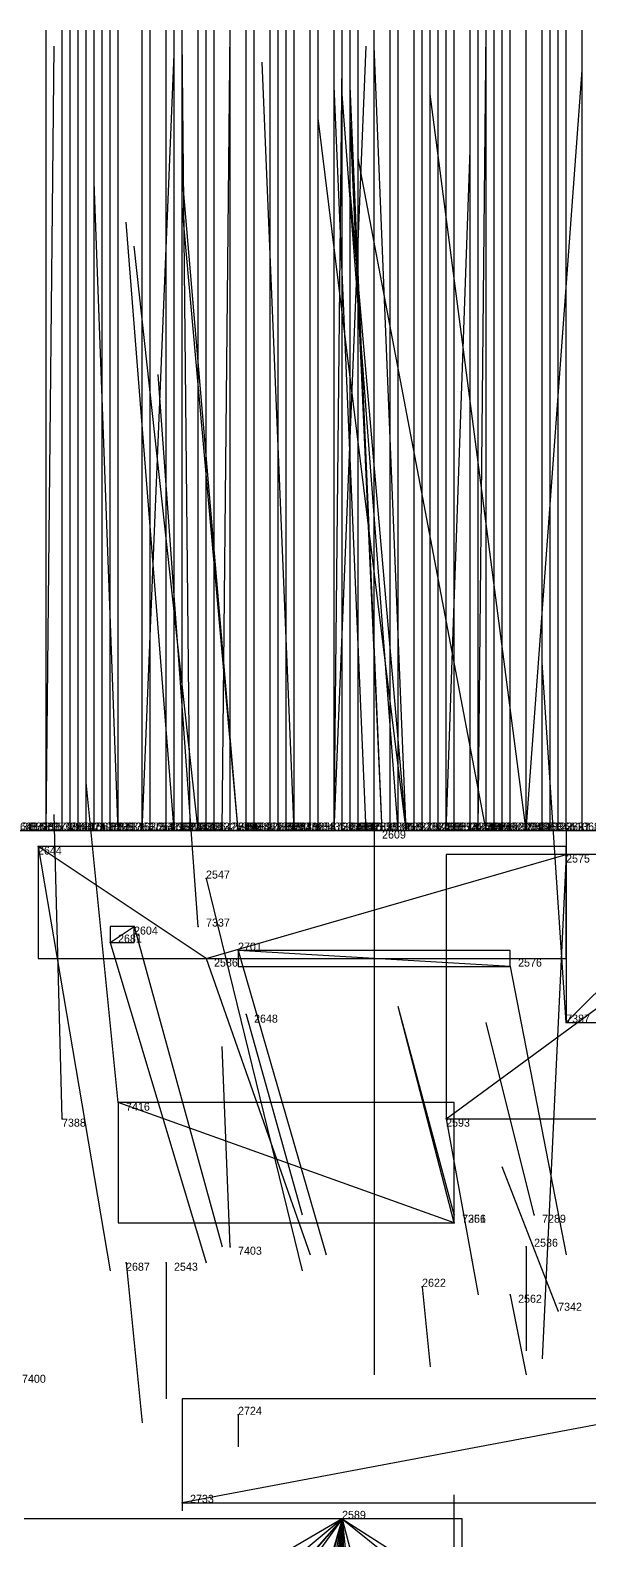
# Model space of a CAD drawing. Extents: x -0.07 to 1.1, y -0.07 to 1.1.
# Drawn here: x 0.662 to 0.732, y 0.9113 to 1.1 of the extents above; entities that cross this region are included whole.
import ezdxf

# ---------------------------------------------------------------- set-up
doc = ezdxf.new("R2010")
doc.units = 0
for name, color, linetype in [('Clients', 3, 'CONTINUOUS'), ('Facilities', 3, 'CONTINUOUS'), ('Facilities_lines', 3, 'CONTINUOUS'), ('Min_max_boxes', 1, 'CONTINUOUS'), ('Normals', 1, 'CONTINUOUS'), ('Source_points', 5, 'CONTINUOUS'), ('Text', 3, 'CONTINUOUS')]:
    doc.layers.add(name, color=color, linetype=linetype)

msp = doc.modelspace()

# ---------------------------------------------------------------- linework, layer by layer
at = {"layer": 'Clients', "color": 5}
for p in [(0.664, 1, 0.497), (0.666, 1, 0.808), (0.667, 1, 0.519), (0.668, 1, 0.644), (0.668, 1, 0.825), (0.669, 1, 0.823), (0.67, 1, 0.146), (0.671, 1, 0.414), (0.671, 1, 0.556), (0.672, 1, 0.51), (0.672, 1, 0.507), (0.673, 1, 0.372), (0.673, 1, 0.54), (0.676, 1, 0.543), (0.677, 1, 0.12), (0.677, 1, 0.28), (0.679, 1, 0.812), (0.68, 1, 0.009), (0.68, 1, 0.198), (0.68, 1, 0.754), (0.68, 1, 0.896), (0.681, 1, 0.249), (0.681, 1, 0.812), (0.683, 1, 0.196), (0.683, 1, 0.291), (0.684, 1, 0.119), (0.685, 1, 0.472), (0.687, 1, 0.268), (0.687, 1, 0.611), (0.687, 1, 0.904), (0.688, 1, 0.018), (0.689, 1, 0.493), (0.689, 1, 0.831), (0.69, 1, 0.533), (0.692, 1, 0.645), (0.692, 1, 0.722), (0.693, 1, 0.795), (0.694, 1, 0.085), (0.694, 1, 0.267), (0.694, 1, 0.778), (0.695, 1, 0.43), (0.697, 1, 0.233), (0.697, 1, 0.812), (0.698, 1, 0.611), (0.7, 1, 0.394), (0.7, 1, 0.438), (0.701, 1, 0.146), (0.702, 1, 0.474), (0.702, 1, 0.281), (0.702, 1, 0.477), (0.703, 1, 0.585), (0.703, 1, 0.718), (0.705, 1, 0.159), (0.706, 1, 0.981), (0.706, 1, 0.975), (0.707, 1, 0.624), (0.708, 1, 0.844), (0.71, 1, 0.882), (0.711, 1, 0.335), (0.712, 1, 0.159), (0.712, 1, 0.316), (0.712, 1, 0.905), (0.713, 1, 0.34), (0.714, 1, 0.547), (0.715, 1, 0.314), (0.715, 1, 0.285), (0.717, 1, 0.393), (0.717, 1, 0.899), (0.717, 1, 0.895), (0.718, 1, 0.23), (0.718, 1, 0.337), (0.719, 1, 0.257), (0.719, 1, 0.567), (0.719, 1, 0.822), (0.72, 1, 0.743), (0.721, 1, 0.352), (0.721, 1, 0.316), (0.722, 1, 0.135), (0.724, 1, 0.622), (0.726, 1, 0.754), (0.727, 1, 0.516), (0.728, 1, 0.364), (0.728, 1, 0.441), (0.728, 1, 0.456), (0.729, 1, 0.102), (0.731, 1, 0.289), (0.663, 0.998), (0.729, 0.997), (0.675, 0.988), (0.688, 0.985), (0.673, 0.966, 1), (0.715, 0.952, 1), (0.681, 0.916)]:
    msp.add_point(p, dxfattribs=at)
at = {"layer": 'Facilities', "color": 3}
for p in [(0.664, 1, 0.941), (0.667, 1, 0.056), (0.673, 1, 0.996), (0.676, 1, 0.052), (0.682, 1, 0.924), (0.683, 1, 0.007), (0.686, 1, 0.078), (0.688, 1, 0.997), (0.692, 1, 0.865), (0.693, 1, 0.023), (0.695, 1, 0.954), (0.7, 1, 0.038), (0.7, 1, 0.051), (0.702, 1, 0.103), (0.704, 1, 0.971), (0.705, 1), (0.708, 1, 0.977), (0.709, 1, 0.991), (0.709, 1, 0.98), (0.709, 1, 0.936), (0.714, 1, 0.019), (0.717, 1, 0.085), (0.718, 1, 0.08), (0.719, 1, 0.099), (0.719, 1, 0.987), (0.724, 1, 0.032), (0.724, 1, 0.972), (0.684, 0.994), (0.683, 0.988, 1), (0.672, 0.986), (0.684, 0.984), (0.722, 0.983), (0.689, 0.977), (0.729, 0.976, 1), (0.666, 0.964, 1), (0.714, 0.964), (0.725, 0.952, 1), (0.715, 0.951, 1), (0.687, 0.948, 1), (0.724, 0.948), (0.674, 0.946), (0.679, 0.946), (0.711, 0.943), (0.722, 0.942), (0.728, 0.94, 1), (0.688, 0.927), (0.701, 0.914)]:
    msp.add_point(p, dxfattribs=at)
at = {"layer": 'Facilities_lines', "color": 3}
for p, q in [((0.704, 1, 0.971), (0.572, 1, 0.996)), ((0.587, 1, 0.611), (0.667, 1, 0.519)), ((0.587, 1, 0.611), (0.692, 1, 0.645)), ((0.587, 1, 0.611), (0.719, 1, 0.567)), ((0.587, 1, 0.611), (0.673, 1, 0.54)), ((0.587, 1, 0.611), (0.724, 1, 0.622)), ((0.587, 1, 0.611), (0.707, 1, 0.624)), ((0.587, 1, 0.611), (0.698, 1, 0.611)), ((0.587, 1, 0.611), (0.676, 1, 0.543)), ((0.587, 1, 0.611), (0.668, 1, 0.644)), ((0.587, 1, 0.611), (0.703, 1, 0.585)), ((0.587, 1, 0.611), (0.671, 1, 0.556)), ((0.587, 1, 0.611), (0.69, 1, 0.533)), ((0.587, 1, 0.611), (0.687, 1, 0.611)), ((0.626, 1, 0.151), (0.67, 1, 0.146)), ((0.626, 1, 0.151), (0.683, 1, 0.196)), ((0.626, 1, 0.151), (0.68, 1, 0.198)), ((0.637, 1, 0.019), (0.773, 1, 0.01)), ((0.639, 1, 0.02), (0.688, 1, 0.018)), ((0.645, 1, 0.351), (0.681, 1, 0.249)), ((0.645, 1, 0.351), (0.712, 1, 0.316)), ((0.645, 1, 0.351), (0.721, 1, 0.352)), ((0.645, 1, 0.351), (0.749, 1, 0.4)), ((0.645, 1, 0.351), (0.695, 1, 0.43)), ((0.645, 1, 0.351), (0.685, 1, 0.472)), ((0.645, 1, 0.351), (0.757, 1, 0.38)), ((0.645, 1, 0.351), (0.713, 1, 0.34)), ((0.645, 1, 0.351), (0.755, 1, 0.372)), ((0.645, 1, 0.351), (0.677, 1, 0.28)), ((0.645, 1, 0.351), (0.717, 1, 0.393)), ((0.645, 1, 0.351), (0.694, 1, 0.267)), ((0.645, 1, 0.351), (0.718, 1, 0.337)), ((0.645, 1, 0.351), (0.7, 1, 0.394)), ((0.645, 1, 0.351), (0.715, 1, 0.314)), ((0.645, 1, 0.351), (0.731, 1, 0.289)), ((0.645, 1, 0.351), (0.687, 1, 0.268)), ((0.645, 1, 0.351), (0.683, 1, 0.291)), ((0.645, 1, 0.351), (0.715, 1, 0.285)), ((0.645, 1, 0.351), (0.7, 1, 0.438)), ((0.645, 1, 0.351), (0.664, 1, 0.497)), ((0.645, 1, 0.351), (0.719, 1, 0.257)), ((0.645, 1, 0.351), (0.702, 1, 0.474)), ((0.645, 1, 0.351), (0.673, 1, 0.372)), ((0.645, 1, 0.351), (0.711, 1, 0.335)), ((0.645, 1, 0.351), (0.721, 1, 0.316)), ((0.645, 1, 0.351), (0.728, 1, 0.364)), ((0.645, 1, 0.351), (0.671, 1, 0.414)), ((0.645, 1, 0.351), (0.702, 1, 0.281)), ((0.645, 1, 0.351), (0.672, 1, 0.51)), ((0.645, 1, 0.351), (0.672, 1, 0.507)), ((0.702, 1, 0.103), (0.653, 1, 0.102)), ((0.702, 1, 0.103), (0.659, 1, 0.122)), ((0.692, 1, 0.865), (0.662, 1, 0.822)), ((0.692, 1, 0.865), (0.666, 1, 0.808)), ((0.692, 1, 0.865), (0.668, 1, 0.825)), ((0.692, 1, 0.865), (0.669, 1, 0.823)), ((0.702, 1, 0.103), (0.677, 1, 0.12)), ((0.692, 1, 0.865), (0.679, 1, 0.812)), ((0.693, 1, 0.023), (0.68, 1, 0.009)), ((0.692, 1, 0.865), (0.68, 1, 0.754)), ((0.692, 1, 0.865), (0.68, 1, 0.896)), ((0.692, 1, 0.865), (0.681, 1, 0.812)), ((0.702, 1, 0.103), (0.684, 1, 0.119)), ((0.692, 1, 0.865), (0.687, 1, 0.904)), ((0.862, 1, 0.524), (0.689, 1, 0.493)), ((0.692, 1, 0.865), (0.689, 1, 0.831)), ((0.692, 1, 0.865), (0.703, 1, 0.718)), ((0.692, 1, 0.865), (0.734, 1, 0.841)), ((0.692, 1, 0.865), (0.693, 1, 0.795)), ((0.692, 1, 0.865), (0.71, 1, 0.882)), ((0.692, 1, 0.865), (0.692, 1, 0.722)), ((0.692, 1, 0.865), (0.732, 1, 0.77)), ((0.692, 1, 0.865), (0.719, 1, 0.822)), ((0.692, 1, 0.865), (0.742, 1, 0.878)), ((0.692, 1, 0.865), (0.697, 1, 0.812)), ((0.692, 1, 0.865), (0.712, 1, 0.905)), ((0.692, 1, 0.865), (0.717, 1, 0.899)), ((0.692, 1, 0.865), (0.694, 1, 0.778)), ((0.692, 1, 0.865), (0.708, 1, 0.844)), ((0.692, 1, 0.865), (0.717, 1, 0.895)), ((0.692, 1, 0.865), (0.76, 1, 0.857)), ((0.692, 1, 0.865), (0.758, 1, 0.796)), ((0.717, 1, 0.085), (0.694, 1, 0.085)), ((0.702, 1, 0.103), (0.697, 1, 0.233)), ((0.702, 1, 0.103), (0.701, 1, 0.146)), ((0.702, 1, 0.103), (0.705, 1, 0.159)), ((0.702, 1, 0.103), (0.765, 1, 0.126)), ((0.702, 1, 0.103), (0.771, 1, 0.105)), ((0.702, 1, 0.103), (0.753, 1, 0.183)), ((0.702, 1, 0.103), (0.729, 1, 0.102)), ((0.702, 1, 0.103), (0.737, 1, 0.135)), ((0.702, 1, 0.103), (0.746, 1, 0.162)), ((0.702, 1, 0.103), (0.718, 1, 0.23)), ((0.702, 1, 0.103), (0.712, 1, 0.159)), ((0.702, 1, 0.103), (0.744, 1, 0.099)), ((0.702, 1, 0.103), (0.722, 1, 0.135)), ((0.702, 1, 0.103), (0.742, 1, 0.133)), ((0.702, 1, 0.103), (0.74, 1, 0.115)), ((0.862, 1, 0.524), (0.702, 1, 0.477)), ((0.704, 1, 0.971), (0.706, 1, 0.975)), ((0.709, 1, 0.98), (0.706, 1, 0.981)), ((0.862, 1, 0.524), (0.714, 1, 0.547)), ((0.719, 1, 0.099), (0.775, 1, 0.089)), ((0.84, 1, 0.727), (0.72, 1, 0.743)), ((0.84, 1, 0.727), (0.726, 1, 0.754)), ((0.862, 1, 0.524), (0.727, 1, 0.516)), ((0.87, 1, 0.437), (0.728, 1, 0.441)), ((0.87, 1, 0.437), (0.728, 1, 0.456)), ((0.729, 0.976, 1), (0.753, 1, 0.996)), ((0.684, 0.984), (0.663, 0.998)), ((0.684, 0.984), (0.729, 0.997)), ((0.714, 0.964), (0.759, 0.997)), ((0.672, 0.986), (0.675, 0.988)), ((0.722, 0.983), (0.688, 0.985)), ((0.715, 0.951, 1), (0.673, 0.966, 1)), ((0.715, 0.951, 1), (0.715, 0.952, 1)), ((0.75, 0.929), (0.681, 0.916)), ((0.701, 0.914), (0.642, 0.865)), ((0.701, 0.914), (0.655, 0.861)), ((0.701, 0.914), (0.668, 0.801)), ((0.701, 0.914), (0.67, 0.879)), ((0.701, 0.914), (0.672, 0.805)), ((0.701, 0.914), (0.684, 0.788)), ((0.701, 0.914), (0.685, 0.832)), ((0.701, 0.914), (0.688, 0.896)), ((0.701, 0.914), (0.689, 0.907)), ((0.701, 0.914), (0.692, 0.805)), ((0.701, 0.914), (0.693, 0.852)), ((0.701, 0.914), (0.695, 0.774)), ((0.701, 0.914), (0.697, 0.8)), ((0.701, 0.914), (0.704, 0.885)), ((0.701, 0.914), (0.716, 0.902)), ((0.701, 0.914), (0.712, 0.907)), ((0.701, 0.914), (0.701, 0.87)), ((0.701, 0.914), (0.705, 0.827)), ((0.701, 0.914), (0.706, 0.895))]:
    msp.add_line(p, q, dxfattribs=at)
at = {"layer": 'Min_max_boxes', "color": 1}
for p, q in [((0.481, 1, 0.457), (0.724, 1, 0.457)), ((0.724, 1, 0.457), (0.481, 1, 0.457)), ((0.481, 1, 0.704), (0.724, 1, 0.704)), ((0.724, 1, 0.704), (0.481, 1, 0.704)), ((0.499, 1, 0.243), (0.757, 1, 0.243)), ((0.757, 1, 0.243), (0.499, 1, 0.243)), ((0.499, 1, 0.51), (0.757, 1, 0.51)), ((0.757, 1, 0.51), (0.499, 1, 0.51)), ((0.572, 1, 0.971), (0.706, 1, 0.971)), ((0.706, 1, 0.971), (0.572, 1, 0.971)), ((0.572, 1, 0.996), (0.706, 1, 0.996)), ((0.706, 1, 0.996), (0.572, 1, 0.996)), ((0.582, 1, 0.119), (0.683, 1, 0.119)), ((0.683, 1, 0.119), (0.582, 1, 0.119)), ((0.582, 1, 0.248), (0.683, 1, 0.248)), ((0.683, 1, 0.248), (0.582, 1, 0.248)), ((0.637, 1, 0.01), (0.773, 1, 0.01)), ((0.773, 1, 0.01), (0.637, 1, 0.01)), ((0.637, 1, 0.019), (0.773, 1, 0.019)), ((0.773, 1, 0.019), (0.637, 1, 0.019)), ((0.639, 1, 0.018), (0.688, 1, 0.018)), ((0.688, 1, 0.018), (0.639, 1, 0.018)), ((0.639, 1, 0.02), (0.688, 1, 0.02)), ((0.688, 1, 0.02), (0.639, 1, 0.02)), ((0.653, 1, 0.099), (0.771, 1, 0.099)), ((0.771, 1, 0.099), (0.653, 1, 0.099)), ((0.653, 1, 0.233), (0.771, 1, 0.233)), ((0.771, 1, 0.233), (0.653, 1, 0.233)), ((0.662, 1, 0.718), (0.76, 1, 0.718)), ((0.76, 1, 0.718), (0.662, 1, 0.718)), ((0.662, 1, 0.905), (0.76, 1, 0.905)), ((0.76, 1, 0.905), (0.662, 1, 0.905)), ((0.68, 1, 0.009), (0.693, 1, 0.009)), ((0.693, 1, 0.009), (0.68, 1, 0.009)), ((0.68, 1, 0.009), (0.68, 1, 0.009)), ((0.68, 1, 0.023), (0.693, 1, 0.023)), ((0.693, 1, 0.023), (0.68, 1, 0.023)), ((0.68, 1, 0.023), (0.68, 1, 0.023)), ((0.68, 1, 0.009), (0.68, 1, 0.023)), ((0.68, 1, 0.009), (0.68, 1, 0.023)), ((0.683, 1, 0.119), (0.683, 1, 0.119)), ((0.683, 1, 0.248), (0.683, 1, 0.248)), ((0.683, 1, 0.119), (0.683, 1, 0.248)), ((0.683, 1, 0.119), (0.683, 1, 0.248)), ((0.688, 1, 0.018), (0.688, 1, 0.018)), ((0.688, 1, 0.02), (0.688, 1, 0.02)), ((0.688, 1, 0.018), (0.688, 1, 0.02)), ((0.688, 1, 0.018), (0.688, 1, 0.02)), ((0.689, 1, 0.477), (0.909, 1, 0.477)), ((0.909, 1, 0.477), (0.689, 1, 0.477)), ((0.689, 1, 0.477), (0.689, 1, 0.477)), ((0.689, 1, 0.563), (0.909, 1, 0.563)), ((0.909, 1, 0.563), (0.689, 1, 0.563)), ((0.689, 1, 0.563), (0.689, 1, 0.563)), ((0.689, 1, 0.477), (0.689, 1, 0.563)), ((0.689, 1, 0.477), (0.689, 1, 0.563)), ((0.693, 1, 0.009), (0.693, 1, 0.009)), ((0.693, 1, 0.023), (0.693, 1, 0.023)), ((0.693, 1, 0.009), (0.693, 1, 0.023)), ((0.693, 1, 0.009), (0.693, 1, 0.023)), ((0.694, 1, 0.085), (0.717, 1, 0.085)), ((0.717, 1, 0.085), (0.694, 1, 0.085)), ((0.694, 1, 0.085), (0.694, 1, 0.085)), ((0.694, 1, 0.085), (0.717, 1, 0.085)), ((0.717, 1, 0.085), (0.694, 1, 0.085)), ((0.694, 1, 0.085), (0.694, 1, 0.085)), ((0.694, 1, 0.085), (0.694, 1, 0.085)), ((0.694, 1, 0.085), (0.694, 1, 0.085)), ((0.706, 1, 0.98), (0.709, 1, 0.98)), ((0.709, 1, 0.98), (0.706, 1, 0.98)), ((0.706, 1, 0.98), (0.706, 1, 0.98)), ((0.706, 1, 0.981), (0.709, 1, 0.981)), ((0.709, 1, 0.981), (0.706, 1, 0.981)), ((0.706, 1, 0.981), (0.706, 1, 0.981)), ((0.706, 1, 0.98), (0.706, 1, 0.981)), ((0.706, 1, 0.98), (0.706, 1, 0.981)), ((0.706, 1, 0.971), (0.706, 1, 0.971)), ((0.706, 1, 0.996), (0.706, 1, 0.996)), ((0.706, 1, 0.971), (0.706, 1, 0.996)), ((0.706, 1, 0.971), (0.706, 1, 0.996)), ((0.709, 1, 0.98), (0.709, 1, 0.98)), ((0.709, 1, 0.981), (0.709, 1, 0.981)), ((0.709, 1, 0.98), (0.709, 1, 0.981)), ((0.709, 1, 0.98), (0.709, 1, 0.981)), ((0.717, 1, 0.085), (0.717, 1, 0.085)), ((0.717, 1, 0.085), (0.717, 1, 0.085)), ((0.717, 1, 0.085), (0.717, 1, 0.085)), ((0.717, 1, 0.085), (0.717, 1, 0.085)), ((0.719, 1, 0.089), (0.775, 1, 0.089)), ((0.775, 1, 0.089), (0.719, 1, 0.089)), ((0.719, 1, 0.089), (0.719, 1, 0.089)), ((0.719, 1, 0.099), (0.775, 1, 0.099)), ((0.775, 1, 0.099), (0.719, 1, 0.099)), ((0.719, 1, 0.099), (0.719, 1, 0.099)), ((0.719, 1, 0.089), (0.719, 1, 0.099)), ((0.719, 1, 0.089), (0.719, 1, 0.099)), ((0.72, 1, 0.648), (0.882, 1, 0.648)), ((0.882, 1, 0.648), (0.72, 1, 0.648)), ((0.72, 1, 0.648), (0.72, 1, 0.648)), ((0.72, 1, 0.783), (0.882, 1, 0.783)), ((0.882, 1, 0.783), (0.72, 1, 0.783)), ((0.72, 1, 0.783), (0.72, 1, 0.783)), ((0.72, 1, 0.648), (0.72, 1, 0.783)), ((0.72, 1, 0.648), (0.72, 1, 0.783)), ((0.724, 1, 0.457), (0.724, 1, 0.457)), ((0.724, 1, 0.704), (0.724, 1, 0.704)), ((0.724, 1, 0.457), (0.724, 1, 0.704)), ((0.724, 1, 0.457), (0.724, 1, 0.704)), ((0.728, 1, 0.374), (0.903, 1, 0.374)), ((0.903, 1, 0.374), (0.728, 1, 0.374)), ((0.728, 1, 0.374), (0.728, 1, 0.374)), ((0.728, 1, 0.474), (0.903, 1, 0.474)), ((0.903, 1, 0.474), (0.728, 1, 0.474)), ((0.728, 1, 0.474), (0.728, 1, 0.474)), ((0.728, 1, 0.374), (0.728, 1, 0.474)), ((0.728, 1, 0.374), (0.728, 1, 0.474)), ((0.753, 1, 0.996), (0.729, 1, 0.996)), ((0.729, 1, 0.996), (0.729, 0.976, 0.996)), ((0.753, 1, 1), (0.729, 1, 1)), ((0.729, 1, 1), (0.729, 0.976, 1)), ((0.729, 1, 0.996), (0.729, 1, 1)), ((0.729, 0.998), (0.663, 0.998)), ((0.663, 0.998), (0.663, 0.984)), ((0.729, 0.998), (0.663, 0.998)), ((0.663, 0.998), (0.663, 0.984)), ((0.663, 0.998), (0.663, 0.998)), ((0.759, 0.997), (0.714, 0.997)), ((0.714, 0.997), (0.714, 0.964)), ((0.759, 0.997), (0.714, 0.997)), ((0.714, 0.997), (0.714, 0.964)), ((0.714, 0.997), (0.714, 0.997)), ((0.729, 0.984), (0.729, 0.998)), ((0.729, 0.984), (0.729, 0.998)), ((0.729, 0.998), (0.729, 0.998)), ((0.675, 0.988), (0.672, 0.988)), ((0.672, 0.988), (0.672, 0.986)), ((0.675, 0.988), (0.672, 0.988)), ((0.672, 0.988), (0.672, 0.986)), ((0.672, 0.988), (0.672, 0.988)), ((0.675, 0.986), (0.675, 0.988)), ((0.675, 0.986), (0.675, 0.988)), ((0.675, 0.988), (0.675, 0.988)), ((0.672, 0.986), (0.675, 0.986)), ((0.672, 0.986), (0.675, 0.986)), ((0.672, 0.986), (0.672, 0.986)), ((0.675, 0.986), (0.675, 0.986)), ((0.663, 0.984), (0.729, 0.984)), ((0.663, 0.984), (0.729, 0.984)), ((0.663, 0.984), (0.663, 0.984)), ((0.722, 0.985), (0.688, 0.985)), ((0.688, 0.985), (0.688, 0.983)), ((0.722, 0.985), (0.688, 0.985)), ((0.688, 0.985), (0.688, 0.983)), ((0.688, 0.985), (0.688, 0.985)), ((0.722, 0.983), (0.722, 0.985)), ((0.722, 0.983), (0.722, 0.985)), ((0.722, 0.985), (0.722, 0.985)), ((0.729, 0.984), (0.729, 0.984)), ((0.688, 0.983), (0.722, 0.983)), ((0.688, 0.983), (0.722, 0.983)), ((0.688, 0.983), (0.688, 0.983)), ((0.722, 0.983), (0.722, 0.983)), ((0.729, 0.976, 0.996), (0.753, 0.976, 0.996)), ((0.729, 0.976, 1), (0.753, 0.976, 1)), ((0.729, 0.976, 0.996), (0.729, 0.976, 1)), ((0.715, 0.966, 1), (0.673, 0.966, 1)), ((0.673, 0.966, 1), (0.673, 0.951, 1)), ((0.715, 0.966, 1), (0.673, 0.966, 1)), ((0.673, 0.966, 1), (0.673, 0.951, 1)), ((0.673, 0.966, 1), (0.673, 0.966, 1)), ((0.715, 0.951, 1), (0.715, 0.966, 1)), ((0.715, 0.951, 1), (0.715, 0.966, 1)), ((0.715, 0.966, 1), (0.715, 0.966, 1)), ((0.714, 0.964), (0.759, 0.964)), ((0.714, 0.964), (0.759, 0.964)), ((0.714, 0.964), (0.714, 0.964)), ((0.673, 0.951, 1), (0.715, 0.951, 1)), ((0.673, 0.951, 1), (0.715, 0.951, 1)), ((0.673, 0.951, 1), (0.673, 0.951, 1)), ((0.715, 0.951, 1), (0.715, 0.951, 1)), ((0.75, 0.929), (0.681, 0.929)), ((0.681, 0.929), (0.681, 0.916)), ((0.75, 0.929), (0.681, 0.929)), ((0.681, 0.929), (0.681, 0.916)), ((0.681, 0.929), (0.681, 0.929)), ((0.681, 0.916), (0.75, 0.916)), ((0.681, 0.916), (0.75, 0.916)), ((0.681, 0.916), (0.681, 0.916)), ((0.716, 0.914), (0.642, 0.914)), ((0.716, 0.914), (0.642, 0.914)), ((0.716, 0.774), (0.716, 0.914)), ((0.716, 0.774), (0.716, 0.914)), ((0.716, 0.914), (0.716, 0.914))]:
    msp.add_line(p, q, dxfattribs=at)
at = {"layer": 'Normals', "color": 1}
for p, q in [((0.664, 1, 0.497), (0.664, 1.1, 0.497)), ((0.666, 1, 0.808), (0.666, 1.1, 0.808)), ((0.667, 1, 0.519), (0.667, 1.1, 0.519)), ((0.667, 1, 0.056), (0.667, 1.099, 0.04)), ((0.668, 1, 0.644), (0.668, 1.1, 0.644)), ((0.668, 1, 0.825), (0.668, 1.1, 0.825)), ((0.669, 1, 0.823), (0.669, 1.1, 0.823)), ((0.67, 1, 0.146), (0.67, 1.1, 0.146)), ((0.671, 1, 0.414), (0.671, 1.1, 0.414)), ((0.671, 1, 0.556), (0.671, 1.1, 0.556)), ((0.672, 1, 0.51), (0.672, 1.1, 0.51)), ((0.672, 1, 0.507), (0.672, 1.1, 0.507)), ((0.673, 1, 0.372), (0.673, 1.1, 0.372)), ((0.673, 1, 0.54), (0.673, 1.1, 0.54)), ((0.676, 1, 0.543), (0.676, 1.1, 0.543)), ((0.677, 1, 0.12), (0.677, 1.1, 0.12)), ((0.677, 1, 0.28), (0.677, 1.1, 0.28)), ((0.679, 1, 0.812), (0.679, 1.1, 0.812)), ((0.68, 1, 0.198), (0.68, 1.1, 0.198)), ((0.68, 1, 0.754), (0.68, 1.1, 0.754)), ((0.68, 1, 0.896), (0.68, 1.1, 0.896)), ((0.681, 1, 0.249), (0.681, 1.1, 0.249)), ((0.681, 1, 0.812), (0.681, 1.1, 0.812)), ((0.682, 1, 0.924), (0.681, 1.099, 0.938)), ((0.683, 1, 0.196), (0.683, 1.1, 0.196)), ((0.683, 1, 0.291), (0.683, 1.1, 0.291)), ((0.684, 1, 0.119), (0.684, 1.1, 0.119)), ((0.685, 1, 0.472), (0.685, 1.1, 0.472)), ((0.686, 1, 0.078), (0.687, 1.1, 0.073)), ((0.687, 1, 0.268), (0.687, 1.1, 0.268)), ((0.687, 1, 0.611), (0.687, 1.1, 0.611)), ((0.687, 1, 0.904), (0.687, 1.1, 0.904)), ((0.689, 1, 0.493), (0.689, 1.1, 0.493)), ((0.689, 1, 0.831), (0.689, 1.1, 0.831)), ((0.69, 1, 0.533), (0.69, 1.1, 0.533)), ((0.692, 1, 0.645), (0.692, 1.1, 0.645)), ((0.692, 1, 0.722), (0.692, 1.1, 0.722)), ((0.692, 1, 0.865), (0.692, 1.1, 0.865)), ((0.693, 1, 0.795), (0.693, 1.1, 0.795)), ((0.694, 1, 0.085), (0.694, 1.1, 0.08)), ((0.694, 1, 0.267), (0.694, 1.1, 0.267)), ((0.694, 1, 0.778), (0.694, 1.1, 0.778)), ((0.695, 1, 0.43), (0.695, 1.1, 0.43)), ((0.697, 1, 0.233), (0.697, 1.1, 0.233)), ((0.697, 1, 0.812), (0.697, 1.1, 0.812)), ((0.698, 1, 0.611), (0.698, 1.1, 0.611)), ((0.7, 1, 0.394), (0.7, 1.1, 0.394)), ((0.7, 1, 0.438), (0.7, 1.1, 0.438)), ((0.701, 1, 0.146), (0.701, 1.1, 0.146)), ((0.702, 1, 0.103), (0.702, 1.1, 0.103)), ((0.702, 1, 0.477), (0.702, 1.1, 0.477)), ((0.702, 1, 0.474), (0.702, 1.1, 0.474)), ((0.702, 1, 0.281), (0.702, 1.1, 0.281)), ((0.703, 1, 0.718), (0.703, 1.1, 0.718)), ((0.703, 1, 0.585), (0.703, 1.1, 0.585)), ((0.705, 1, 0.159), (0.705, 1.1, 0.159)), ((0.707, 1, 0.624), (0.707, 1.1, 0.624)), ((0.708, 1, 0.844), (0.708, 1.1, 0.844)), ((0.71, 1, 0.882), (0.71, 1.1, 0.882)), ((0.711, 1, 0.335), (0.711, 1.1, 0.335)), ((0.712, 1, 0.159), (0.712, 1.1, 0.159)), ((0.712, 1, 0.316), (0.712, 1.1, 0.316)), ((0.712, 1, 0.905), (0.712, 1.1, 0.905)), ((0.713, 1, 0.34), (0.713, 1.1, 0.34)), ((0.714, 1, 0.547), (0.714, 1.1, 0.547)), ((0.715, 1, 0.314), (0.715, 1.1, 0.314)), ((0.715, 1, 0.285), (0.715, 1.1, 0.285)), ((0.717, 1, 0.085), (0.717, 1.1, 0.08)), ((0.717, 1, 0.393), (0.717, 1.1, 0.393)), ((0.717, 1, 0.899), (0.717, 1.1, 0.899)), ((0.717, 1, 0.895), (0.717, 1.1, 0.895)), ((0.718, 1, 0.08), (0.719, 1.1, 0.075)), ((0.718, 1, 0.23), (0.718, 1.1, 0.23)), ((0.718, 1, 0.337), (0.718, 1.1, 0.337)), ((0.719, 1, 0.099), (0.719, 1.1, 0.099)), ((0.719, 1, 0.257), (0.719, 1.1, 0.257)), ((0.719, 1, 0.567), (0.719, 1.1, 0.567)), ((0.719, 1, 0.822), (0.719, 1.1, 0.822)), ((0.72, 1, 0.743), (0.72, 1.1, 0.743)), ((0.721, 1, 0.352), (0.721, 1.1, 0.352)), ((0.721, 1, 0.316), (0.721, 1.1, 0.316)), ((0.722, 1, 0.135), (0.722, 1.1, 0.135)), ((0.724, 1, 0.622), (0.724, 1.1, 0.622)), ((0.726, 1, 0.754), (0.726, 1.1, 0.754)), ((0.727, 1, 0.516), (0.727, 1.1, 0.516)), ((0.728, 1, 0.456), (0.728, 1.1, 0.456)), ((0.728, 1, 0.441), (0.728, 1.1, 0.441)), ((0.728, 1, 0.364), (0.728, 1.1, 0.364)), ((0.729, 1, 0.102), (0.729, 1.1, 0.102)), ((0.731, 1, 0.289), (0.731, 1.1, 0.289)), ((0.664, 1, 0.941), (0.665, 1.098, 0.963)), ((0.676, 1, 0.052), (0.68, 1.097, 0.03)), ((0.7, 1, 0.051), (0.704, 1.098, 0.033)), ((0.709, 1, 0.936), (0.705, 1.098, 0.955)), ((0.695, 1, 0.954), (0.691, 1.096, 0.981)), ((0.7, 1, 0.038), (0.701, 1.096, 0.01)), ((0.724, 1, 0.032), (0.731, 1.095, 0.003)), ((0.704, 1, 0.971), (0.7, 1.093, 1.007)), ((0.706, 1, 0.975), (0.702, 1.093, 1.012)), ((0.693, 1, 0.023), (0.693, 1.092, -0.015)), ((0.708, 1, 0.977), (0.701, 1.092, 1.017)), ((0.724, 1, 0.972), (0.712, 1.092, 1.01)), ((0.709, 1, 0.98), (0.698, 1.089, 1.026)), ((0.706, 1, 0.981), (0.702, 1.089, 1.026)), ((0.719, 1, 0.987), (0.703, 1.084, 1.039)), ((0.714, 1, 0.019), (0.717, 1.085, -0.034)), ((0.688, 1, 0.997), (0.681, 1.082, 1.055)), ((0.673, 1, 0.996), (0.67, 1.081, 1.054)), ((0.709, 1, 0.991), (0.702, 1.08, 1.05)), ((0.688, 1, 0.018), (0.681, 1.078, -0.045)), ((0.68, 1, 0.009), (0.674, 1.076, -0.056)), ((0.683, 1, 0.007), (0.675, 1.073, -0.06)), ((0.683, 0.988, 1), (0.678, 1.057, 1.072)), ((0.729, 0.976, 1), (0.726, 1.021, 1.089)), ((0.673, 0.966, 1), (0.669, 1.006, 1.091)), ((0.666, 0.964, 1), (0.665, 1.002, 1.092)), ((0.705, 1), (0.705, 0.932, 0.074)), ((0.663, 0.998), (0.672, 0.945, 0.084)), ((0.729, 0.997), (0.726, 0.934, 0.078)), ((0.684, 0.994), (0.696, 0.945, 0.086)), ((0.675, 0.988), (0.686, 0.948, 0.091)), ((0.672, 0.986), (0.684, 0.946, 0.091)), ((0.684, 0.984), (0.697, 0.947, 0.092)), ((0.688, 0.985), (0.699, 0.947, 0.092)), ((0.722, 0.983), (0.729, 0.947, 0.093)), ((0.715, 0.951, 1), (0.708, 0.978, 1.096)), ((0.715, 0.952, 1), (0.708, 0.978, 1.096)), ((0.689, 0.977), (0.696, 0.952, 0.097)), ((0.725, 0.952, 1), (0.719, 0.976, 1.097)), ((0.687, 0.948, 1), (0.686, 0.973, 1.097)), ((0.714, 0.964), (0.718, 0.942, 0.098)), ((0.728, 0.94, 1), (0.721, 0.958, 1.098)), ((0.724, 0.948), (0.724, 0.935, 0.099)), ((0.674, 0.946), (0.676, 0.926, 0.098)), ((0.679, 0.946), (0.679, 0.929, 0.098)), ((0.711, 0.943), (0.712, 0.933, 0.099)), ((0.722, 0.942), (0.724, 0.932, 0.099)), ((0.688, 0.927), (0.688, 0.923, 0.1)), ((0.681, 0.916), (0.681, 0.915, 0.1)), ((0.715, 0.909, 1), (0.715, 0.917, 1.1)), ((0.701, 0.914), (0.701, 0.914, 0.1))]:
    msp.add_line(p, q, dxfattribs=at)
at = {"layer": 'Source_points', "color": 5}
for p in [(0.664, 1, 0.497), (0.664, 1, 0.941), (0.666, 1, 0.808), (0.667, 1, 0.056), (0.667, 1, 0.519), (0.668, 1, 0.644), (0.668, 1, 0.825), (0.669, 1, 0.823), (0.67, 1, 0.146), (0.671, 1, 0.414), (0.671, 1, 0.556), (0.672, 1, 0.51), (0.672, 1, 0.507), (0.673, 1, 0.372), (0.673, 1, 0.54), (0.673, 1, 0.996), (0.676, 1, 0.052), (0.676, 1, 0.543), (0.677, 1, 0.12), (0.677, 1, 0.28), (0.679, 1, 0.812), (0.68, 1, 0.009), (0.68, 1, 0.198), (0.68, 1, 0.754), (0.68, 1, 0.896), (0.681, 1, 0.249), (0.681, 1, 0.812), (0.682, 1, 0.924), (0.683, 1, 0.007), (0.683, 1, 0.196), (0.683, 1, 0.291), (0.684, 1, 0.119), (0.685, 1, 0.472), (0.686, 1, 0.078), (0.687, 1, 0.268), (0.687, 1, 0.611), (0.687, 1, 0.904), (0.688, 1, 0.018), (0.688, 1, 0.997), (0.689, 1, 0.493), (0.689, 1, 0.831), (0.69, 1, 0.533), (0.692, 1, 0.645), (0.692, 1, 0.722), (0.692, 1, 0.865), (0.693, 1, 0.023), (0.693, 1, 0.795), (0.694, 1, 0.085), (0.694, 1, 0.267), (0.694, 1, 0.778), (0.695, 1, 0.43), (0.695, 1, 0.954), (0.697, 1, 0.233), (0.697, 1, 0.812), (0.698, 1, 0.611), (0.7, 1, 0.038), (0.7, 1, 0.051), (0.7, 1, 0.394), (0.7, 1, 0.438), (0.701, 1, 0.146), (0.702, 1, 0.103), (0.702, 1, 0.477), (0.702, 1, 0.474), (0.702, 1, 0.281), (0.703, 1, 0.718), (0.703, 1, 0.585), (0.704, 1, 0.971), (0.705, 1, 0.159), (0.705, 1), (0.706, 1, 0.975), (0.706, 1, 0.981), (0.707, 1, 0.624), (0.708, 1, 0.977), (0.708, 1, 0.844), (0.709, 1, 0.991), (0.709, 1, 0.98), (0.709, 1, 0.936), (0.71, 1, 0.882), (0.711, 1, 0.335), (0.712, 1, 0.159), (0.712, 1, 0.316), (0.712, 1, 0.905), (0.713, 1, 0.34), (0.714, 1, 0.019), (0.714, 1, 0.547), (0.715, 1, 0.314), (0.715, 1, 0.285), (0.717, 1, 0.085), (0.717, 1, 0.393), (0.717, 1, 0.899), (0.717, 1, 0.895), (0.718, 1, 0.08), (0.718, 1, 0.23), (0.718, 1, 0.337), (0.719, 1, 0.099), (0.719, 1, 0.257), (0.719, 1, 0.567), (0.719, 1, 0.987), (0.719, 1, 0.822), (0.72, 1, 0.743), (0.721, 1, 0.352), (0.721, 1, 0.316), (0.722, 1, 0.135), (0.724, 1, 0.032), (0.724, 1, 0.622), (0.724, 1, 0.972), (0.726, 1, 0.754), (0.727, 1, 0.516), (0.728, 1, 0.456), (0.728, 1, 0.441), (0.728, 1, 0.364), (0.729, 1, 0.102), (0.731, 1, 0.289), (0.663, 0.998), (0.729, 0.997), (0.684, 0.994), (0.675, 0.988), (0.683, 0.988, 1), (0.672, 0.986), (0.684, 0.984), (0.688, 0.985), (0.722, 0.983), (0.689, 0.977), (0.729, 0.976, 1), (0.673, 0.966, 1), (0.666, 0.964, 1), (0.714, 0.964), (0.715, 0.952, 1), (0.725, 0.952, 1), (0.715, 0.951, 1), (0.687, 0.948, 1), (0.724, 0.948), (0.674, 0.946), (0.679, 0.946), (0.711, 0.943), (0.722, 0.942), (0.728, 0.94, 1), (0.688, 0.927), (0.681, 0.916), (0.701, 0.914)]:
    msp.add_point(p, dxfattribs=at)

# ---------------------------------------------------------------- texts
at = {"layer": 'Text', "color": 3}
for s, p in [('3643', (0.66, 1, 0.368)), ('2690', (0.66, 1, 0.122)), ('3656', (0.661, 1, 0.304)), ('3723', (0.662, 1, 0.282)), ('6308', (0.662, 1, 0.512)), ('6336', (0.662, 1, 0.713)), ('7355', (0.663, 1, 0.822)), ('7353', (0.664, 1, 0.941)), ('3703', (0.665, 1, 0.497)), ('2640', (0.667, 1, 0.056)), ('6326', (0.667, 1, 0.519)), ('7284', (0.667, 1, 0.808)), ('6376', (0.668, 1, 0.644)), ('7315', (0.668, 1, 0.825)), ('2597', (0.67, 1, 0.146)), ('7401', (0.67, 1, 0.823)), ('6381', (0.671, 1, 0.556)), ('3729', (0.672, 1, 0.414)), ('6335', (0.672, 1, 0.51)), ('3713', (0.673, 1, 0.372)), ('6397', (0.673, 1, 0.507)), ('7313', (0.673, 1, 0.996)), ('6316', (0.674, 1, 0.54)), ('6375', (0.676, 1, 0.543)), ('3663', (0.677, 1, 0.28)), ('2654', (0.677, 1, 0.052)), ('2580', (0.678, 1, 0.12)), ('7296', (0.679, 1, 0.812)), ('7391', (0.68, 1, 0.896)), ('2670', (0.681, 1, 0.009)), ('2716', (0.681, 1, 0.198)), ('6372', (0.681, 1, 0.754)), ('2627', (0.682, 1, 0.249)), ('7280', (0.682, 1, 0.812)), ('7421', (0.682, 1, 0.924)), ('2699', (0.683, 1, 0.196)), ('3683', (0.684, 1, 0.291)), ('2632', (0.684, 1, 0.007)), ('3642', (0.685, 1, 0.472)), ('2542', (0.685, 1, 0.119)), ('2590', (0.687, 1, 0.078)), ('3682', (0.688, 1, 0.268)), ('2729', (0.688, 1, 0.018)), ('6402', (0.688, 1, 0.611)), ('7293', (0.688, 1, 0.904)), ('7299', (0.688, 1, 0.997)), ('3688', (0.689, 1, 0.493)), ('7434', (0.689, 1, 0.831)), ('6392', (0.69, 1, 0.533)), ('6398', (0.692, 1, 0.722)), ('7330', (0.692, 1, 0.865)), ('2598', (0.693, 1, 0.023)), ('6321', (0.693, 1, 0.645)), ('3670', (0.694, 1, 0.267)), ('7297', (0.694, 1, 0.795)), ('3630', (0.695, 1, 0.43)), ('2728', (0.695, 1, 0.085)), ('7341', (0.695, 1, 0.954)), ('7413', (0.695, 1, 0.778)), ('7384', (0.697, 1, 0.812)), ('2537', (0.698, 1, 0.233)), ('6367', (0.698, 1, 0.611)), ('3695', (0.7, 1, 0.438)), ('3673', (0.701, 1, 0.394)), ('2672', (0.701, 1, 0.038)), ('2710', (0.701, 1, 0.051)), ('3705', (0.702, 1, 0.477)), ('3710', (0.702, 1, 0.474)), ('3731', (0.702, 1, 0.281)), ('2554', (0.702, 1, 0.146)), ('2605', (0.703, 1, 0.103)), ('6380', (0.703, 1, 0.585)), ('6310', (0.704, 1, 0.718)), ('2551', (0.705, 1, 0.159)), ('7328', (0.705, 1, 0.971)), ('6341', (0.707, 1, 0.624)), ('7301', (0.707, 1, 0.975)), ('7395', (0.707, 1, 0.981)), ('7258', (0.708, 1, 0.977)), ('7415', (0.708, 1, 0.844)), ('7302', (0.709, 1, 0.98)), ('7275', (0.71, 1, 0.991)), ('7320', (0.71, 1, 0.882)), ('7378', (0.71, 1, 0.936)), ('3626', (0.712, 1, 0.316)), ('3715', (0.712, 1, 0.335)), ('3650', (0.713, 1, 0.34)), ('2669', (0.713, 1, 0.159)), ('7407', (0.713, 1, 0.905)), ('2685', (0.714, 1, 0.019)), ('3677', (0.715, 1, 0.314)), ('3693', (0.715, 1, 0.285)), ('6314', (0.715, 1, 0.547)), ('2544', (0.717, 1, 0.085)), ('7410', (0.717, 1, 0.899)), ('7423', (0.717, 1, 0.895)), ('3664', (0.718, 1, 0.393)), ('2571', (0.718, 1, 0.08)), ('3672', (0.719, 1, 0.337)), ('2662', (0.719, 1, 0.23)), ('7273', (0.719, 1, 0.987)), ('3709', (0.72, 1, 0.257)), ('2680', (0.72, 1, 0.099)), ('6306', (0.72, 1, 0.567)), ('7343', (0.72, 1, 0.822)), ('3629', (0.721, 1, 0.352)), ('6361', (0.721, 1, 0.743)), ('3716', (0.722, 1, 0.316)), ('2704', (0.723, 1, 0.135)), ('2694', (0.724, 1, 0.032)), ('7352', (0.724, 1, 0.972)), ('6318', (0.725, 1, 0.622)), ('6312', (0.726, 1, 0.754)), ('6347', (0.727, 1, 0.516)), ('3651', (0.728, 1, 0.456)), ('3691', (0.729, 1, 0.441)), ('3721', (0.729, 1, 0.364)), ('2587', (0.729, 1, 0.102)), ('3680', (0.731, 1, 0.289)), ('2609', (0.706, 0.999)), ('2644', (0.663, 0.997)), ('2575', (0.729, 0.996)), ('2547', (0.684, 0.994)), ('7337', (0.684, 0.988, 1)), ('2604', (0.675, 0.987)), ('2681', (0.673, 0.986)), ('2701', (0.688, 0.985)), ('2586', (0.685, 0.983)), ('2576', (0.723, 0.983)), ('2648', (0.69, 0.976)), ('7387', (0.729, 0.976, 1)), ('7416', (0.674, 0.965, 1)), ('7388', (0.666, 0.963, 1)), ('2593', (0.714, 0.963)), ('7266', (0.716, 0.951, 1)), ('7351', (0.716, 0.951, 1)), ('7289', (0.726, 0.951, 1)), ('7403', (0.688, 0.947, 1)), ('2536', (0.725, 0.948)), ('2687', (0.674, 0.945)), ('2543', (0.68, 0.945)), ('2622', (0.711, 0.943)), ('2562', (0.723, 0.941)), ('7342', (0.728, 0.94, 1)), ('7400', (0.661, 0.931, 1)), ('2724', (0.688, 0.927)), ('2733', (0.682, 0.916)), ('2589', (0.701, 0.914))]:
    msp.add_text(s, height=0.001, dxfattribs=at).set_placement(p)

doc.saveas('drawing.dxf')
